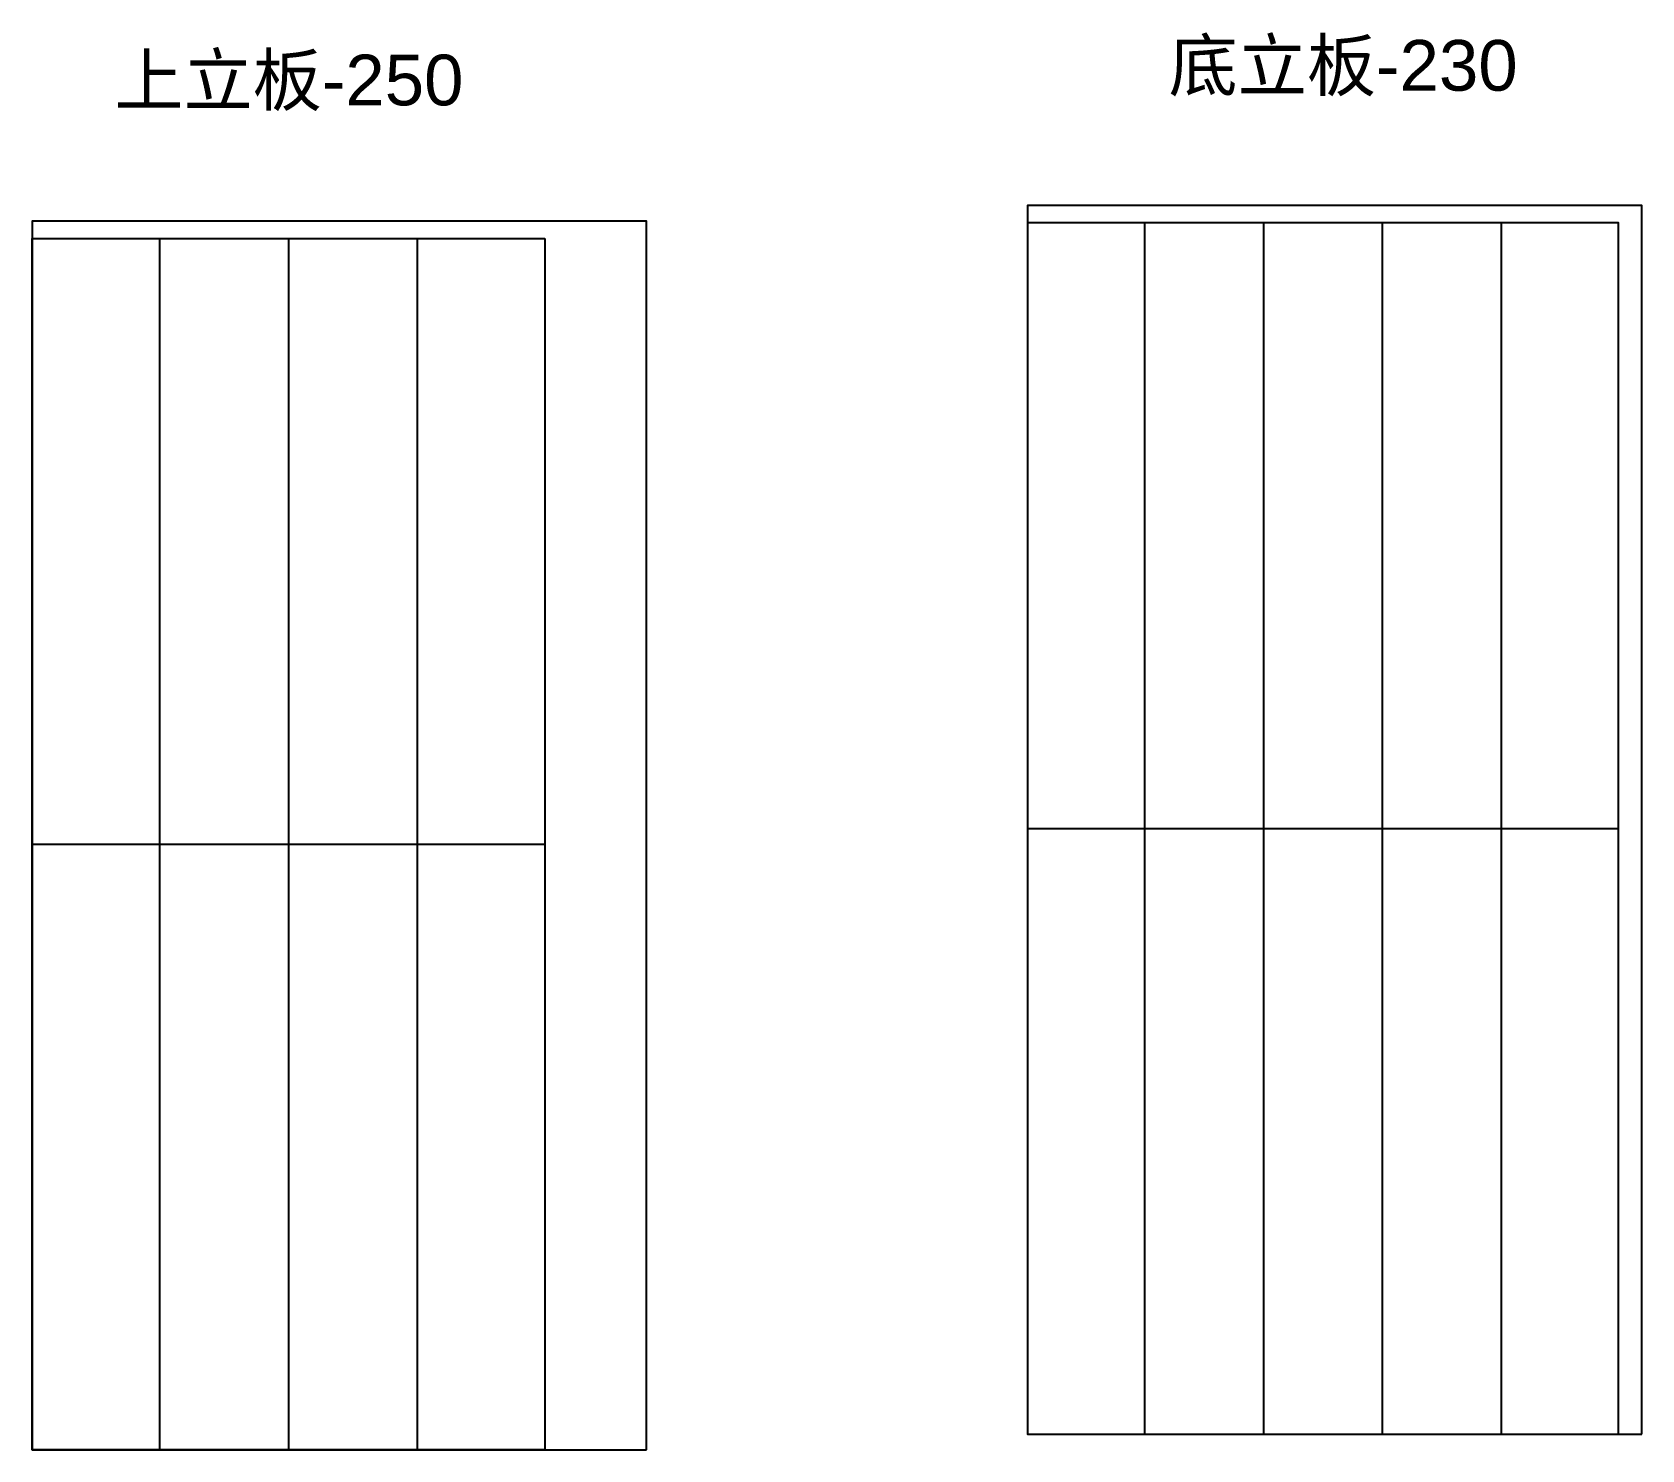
# Model space of a CAD drawing. Header units: inches. Extents: x 460 to 3657, y 333 to 3149.
import ezdxf

# ---------------------------------------------------------------- set-up
doc = ezdxf.new("R2010")
doc.units = ezdxf.units.IN
doc.header["$MEASUREMENT"] = 0
doc.styles.get("Standard").update_dxf_attribs({"font": 'arial.ttf'})

msp = doc.modelspace()

# ---------------------------------------------------------------- linework, layer by layer
for p, q in [((2669.9, 364.1), (2669.9, 2770.1)), ((2905.9, 364.1), (2905.9, 2770.1)), ((3141.9, 364.1), (3141.9, 2770.1)), ((3377.9, 364.1), (3377.9, 2770.1)), ((712.6, 2738.9), (712.6, 332.9)), ((968.6, 2738.9), (968.6, 332.9)), ((1224.6, 2738.9), (1224.6, 332.9)), ((2436.9, 1567.1), (3610.9, 1567.1)), ((459.6, 1535.9), (1477.6, 1535.9))]:
    msp.add_line(p, q)
at = {"color": 240, "true_color": 0xed1f24}
for points in [[(3656.9, 364.1), (3656.9, 2804.1), (2436.9, 2804.1), (2436.9, 364.1)], [(1679.6, 332.9), (1679.6, 2772.9), (459.6, 2772.9), (459.6, 332.9)]]:
    msp.add_lwpolyline(points, close=True, dxfattribs=at)
for points in [[(2436.9, 2770.1), (2436.9, 364.1), (3610.9, 364.1), (3610.9, 2770.1)], [(1477.6, 2738.9), (1477.6, 332.9), (459.6, 332.9), (459.6, 2738.9)]]:
    msp.add_lwpolyline(points, close=True)

# ---------------------------------------------------------------- texts
for s, p in [('底立板-230', (2716.9, 3032.3)), ('上立板-250', (622.8, 3003.2))]:
    msp.add_text(s, height=100.68).set_placement(p)

doc.saveas('drawing.dxf')
